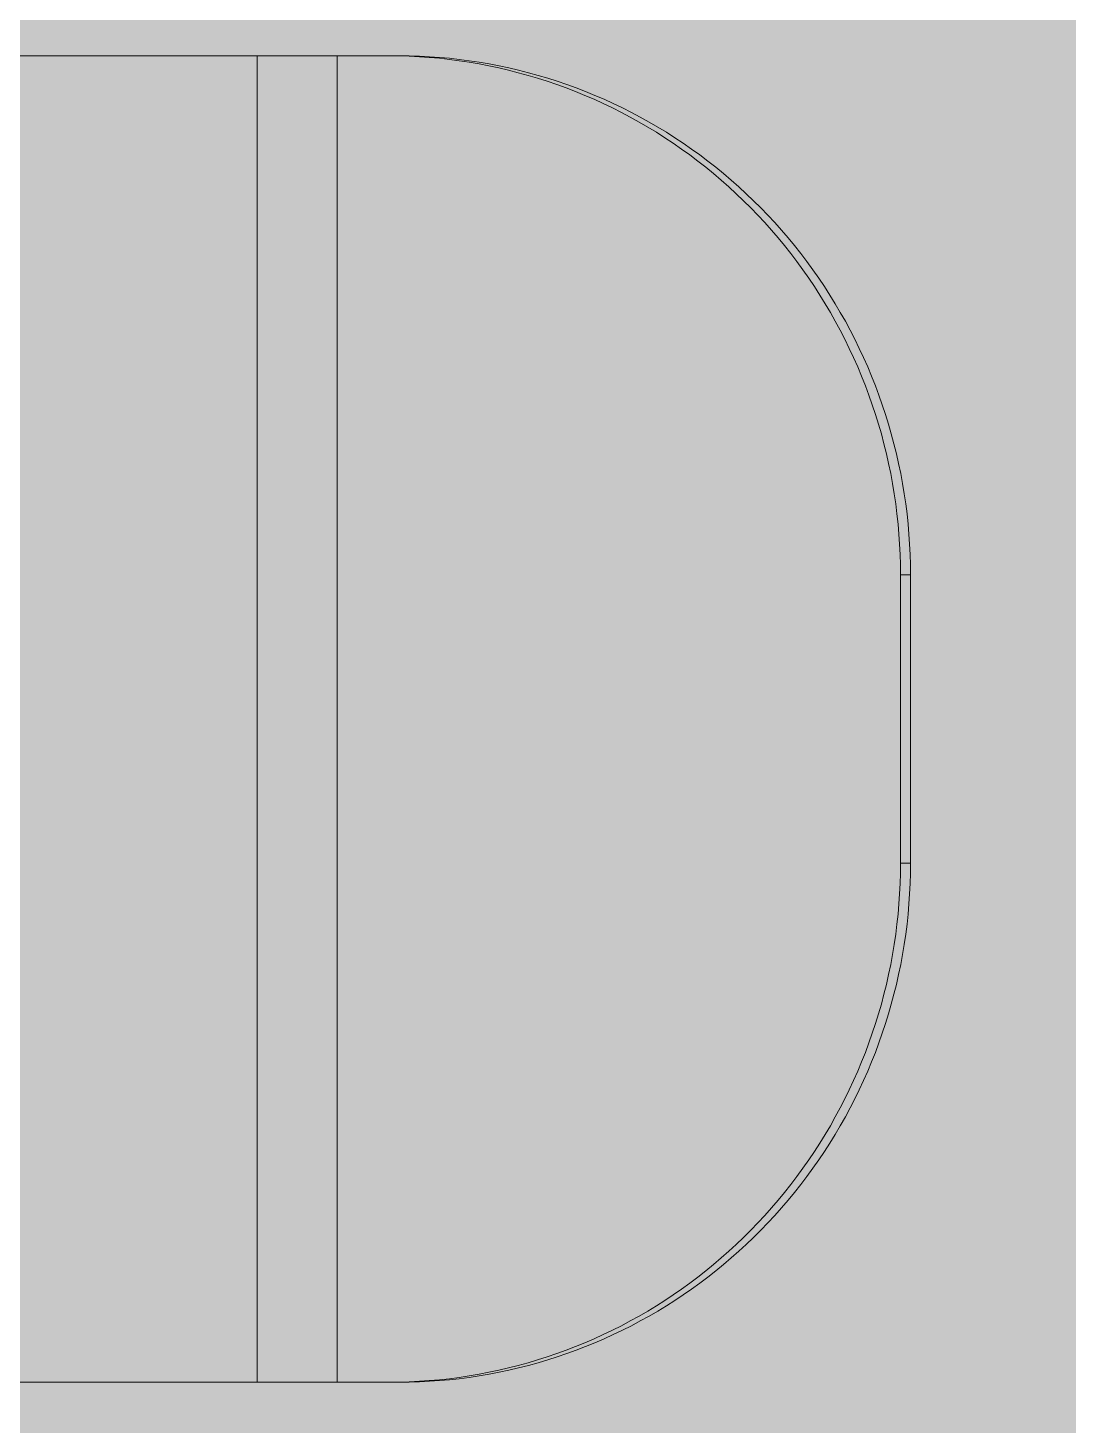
# Model space of a CAD drawing. Header units: millimetres. Extents: x 27500 to 33280, y -10980 to 420.
# Drawn here: x 27555.7 to 27573.73, y -6151.24 to -6127.02 of the extents above; entities that cross this region are included whole.
import ezdxf

# ---------------------------------------------------------------- set-up
doc = ezdxf.new("R2010")
doc.units = ezdxf.units.MM
for name, color, linetype, lineweight, true_color in [('CQEN_DETAIL', 7, 'Continuous', 5, 0x464d50), ('CQEN_HARDWARE', 7, 'Continuous', 5, 0x848c8f), ('CQEN_PLASTRON', 7, 'Continuous', 5, 0xd2d6d3)]:
    doc.layers.add(name, color=color, linetype=linetype, lineweight=lineweight, true_color=true_color)
doc.layers.add('LAYOUT_PARAMETERS', color=7, linetype='Continuous', plot=False)
doc.styles.add('LAYOUT_CONTACTOR_ARIAL', font='arial.ttf')
doc.styles.get("Standard").update_dxf_attribs({"font": 'arial.ttf'})

# ---------------------------------------------------------------- blocks, each defined once
blk = doc.blocks.new('SX_DYN_PLASTRON_BLANK_G001')
at = {"layer": 'CQEN_HARDWARE'}
for points in [[(32.5, 52), (32.5, 96), (31, 96), (31, 52)], [(32.5, 81.5), (32.5, 66.5), (31, 66.5), (31, 81.5)]]:
    blk.add_hatch(color=256, dxfattribs=at).paths.add_polyline_path(points)
h = blk.add_hatch(color=256, dxfattribs=at)
h.paths.add_polyline_path([(39, 74), (29, 68), (15, 68), (14.529, 68.018), (14.061, 68.074), (13.599, 68.166), (13.146, 68.294), (12.704, 68.457), (12.276, 68.654), (11.865, 68.884), (11.473, 69.146), (11.103, 69.438), (10.757, 69.757), (10.438, 70.103), (10.146, 70.473), (9.884, 70.865), (9.654, 71.276), (9.457, 71.704), (9.294, 72.146), (9.166, 72.599), (9.074, 73.061), (9.018, 73.529), (9, 74), (9.018, 74.471), (9.074, 74.939), (9.166, 75.401), (9.294, 75.854), (9.457, 76.296), (9.654, 76.724), (9.884, 77.135), (10.146, 77.527), (10.438, 77.897), (10.757, 78.243), (11.103, 78.562), (11.473, 78.854), (11.865, 79.116), (12.276, 79.346), (12.704, 79.543), (13.146, 79.706), (13.599, 79.834), (14.061, 79.926), (14.529, 79.982), (15, 80), (29, 80)])
h.paths.add_polyline_path([(12, 71), (18, 71), (18, 77), (12, 77)], flags=0)
h = blk.add_hatch(color=256, dxfattribs=at)
h.paths.add_polyline_path([(39, 74), (29, 80), (15, 80), (14.529, 79.982), (14.061, 79.926), (13.599, 79.834), (13.146, 79.706), (12.704, 79.543), (12.276, 79.346), (11.865, 79.116), (11.473, 78.854), (11.103, 78.562), (10.757, 78.243), (10.438, 77.897), (10.146, 77.527), (9.884, 77.135), (9.654, 76.724), (9.457, 76.296), (9.294, 75.854), (9.166, 75.401), (9.074, 74.939), (9.018, 74.471), (9, 74), (9.018, 73.529), (9.074, 73.061), (9.166, 72.599), (9.294, 72.146), (9.457, 71.704), (9.654, 71.276), (9.884, 70.865), (10.146, 70.473), (10.438, 70.103), (10.757, 69.757), (11.103, 69.438), (11.473, 69.146), (11.865, 68.884), (12.276, 68.654), (12.704, 68.457), (13.146, 68.294), (13.599, 68.166), (14.061, 68.074), (14.529, 68.018), (15, 68), (29, 68)])
h.paths.add_polyline_path([(18, 71), (12, 71), (12, 77), (18, 77)], flags=0)
h.paths.add_polyline_path([(19.1, 71.25), (19.1, 76.75), (21.5, 76.75), (21.5, 71.25)], flags=0)
at = {"layer": 'CQEN_PLASTRON'}
h = blk.add_hatch(color=256, dxfattribs=at)
h.paths.add_polyline_path([(2.1, 145.9), (881.9, 145.9), (881.9, 2.1), (2.1, 2.1)])
h.paths.add_polyline_path([(7.253, 76.364), (7.099, 75.785), (6.989, 75.195), (6.922, 74.599), (6.9, 74), (6.922, 73.401), (6.989, 72.805), (7.099, 72.215), (7.253, 71.636), (12.636, 66.253), (12.924, 66.171), (13.215, 66.099), (13.509, 66.038), (13.805, 65.989), (14.102, 65.95), (14.401, 65.922), (14.7, 65.906), (15, 65.9), (15.3, 65.906), (15.599, 65.922), (15.898, 65.95), (16.195, 65.989), (16.491, 66.038), (16.785, 66.099), (17.076, 66.171), (17.364, 66.253), (22.747, 71.636), (22.901, 72.215), (23.011, 72.805), (23.078, 73.401), (23.1, 74), (23.078, 74.599), (23.011, 75.195), (22.901, 75.785), (22.747, 76.364), (17.364, 81.747), (16.785, 81.901), (16.195, 82.011), (15.599, 82.078), (15, 82.1), (14.401, 82.078), (13.805, 82.011), (13.215, 81.901), (12.636, 81.747)], flags=0)
h = blk.add_hatch(color=256, dxfattribs=at)
h.paths.add_polyline_path([(881.9, 2.1), (881.9, 145.9), (2.1, 145.9), (2.1, 2.1)])
h.paths.add_polyline_path([(12.636, 66.253), (7.253, 71.636), (7.099, 72.215), (6.989, 72.805), (6.922, 73.401), (6.9, 74), (6.922, 74.599), (6.989, 75.195), (7.099, 75.785), (7.253, 76.364), (12.636, 81.747), (13.215, 81.901), (13.805, 82.011), (14.401, 82.078), (15, 82.1), (15.599, 82.078), (16.195, 82.011), (16.785, 81.901), (17.364, 81.747), (22.747, 76.364), (22.901, 75.785), (23.011, 75.195), (23.078, 74.599), (23.1, 74), (23.078, 73.401), (23.011, 72.805), (22.901, 72.215), (22.747, 71.636), (17.364, 66.253), (17.076, 66.171), (16.785, 66.099), (16.491, 66.038), (16.195, 65.989), (15.898, 65.95), (15.599, 65.922), (15.3, 65.906), (15, 65.9), (14.7, 65.906), (14.401, 65.922), (14.102, 65.95), (13.805, 65.989), (13.509, 66.038), (13.215, 66.099), (12.924, 66.171)], flags=0)
at = {"layer": 'CQEN_DETAIL'}
for p, q in [((26.711, 85.5), (34.675, 85.5)), ((34.675, 85.5), (34.675, 62.5)), ((36.059, 85.5), (36.963, 85.5)), ((36.059, 62.5), (36.059, 85.5)), ((37.137, 85.5), (36.963, 85.5)), ((45.826, 71.5), (45.826, 76.5)), ((46, 76.5), (45.826, 76.5)), ((46, 71.5), (46, 76.5)), ((46, 71.5), (45.826, 71.5)), ((26.711, 62.5), (34.675, 62.5)), ((36.963, 62.5), (36.059, 62.5)), ((37.137, 62.5), (36.963, 62.5))]:
    blk.add_line(p, q, dxfattribs=at)
for points in [[(34.675, 85.5), (34.686, 85.5), (34.698, 85.5), (34.709, 85.5), (34.721, 85.5), (34.732, 85.5), (34.744, 85.5), (34.757, 85.5), (34.769, 85.5), (34.782, 85.5), (34.794, 85.5), (34.807, 85.5), (34.82, 85.5), (34.834, 85.5), (34.848, 85.5), (34.861, 85.5), (34.875, 85.5), (34.889, 85.5), (34.903, 85.5), (34.918, 85.5), (34.933, 85.5), (34.948, 85.5), (34.962, 85.5), (34.977, 85.5), (34.993, 85.5), (35.009, 85.5), (35.024, 85.5), (35.04, 85.5), (35.056, 85.5), (35.072, 85.5), (35.089, 85.5), (35.105, 85.5), (35.122, 85.5), (35.138, 85.5), (35.155, 85.5), (35.172, 85.5), (35.19, 85.5), (35.207, 85.5), (35.225, 85.5), (35.242, 85.5), (35.26, 85.5), (35.278, 85.5), (35.296, 85.5), (35.314, 85.5), (35.333, 85.5), (35.351, 85.5), (35.369, 85.5), (35.388, 85.5), (35.407, 85.5), (35.426, 85.5), (35.445, 85.5), (35.464, 85.5), (35.483, 85.5), (35.503, 85.5), (35.523, 85.5), (35.542, 85.5), (35.562, 85.5), (35.581, 85.5), (35.601, 85.5), (35.622, 85.5), (35.642, 85.5), (35.662, 85.5), (35.682, 85.5), (35.702, 85.5), (35.723, 85.5), (35.744, 85.5), (35.764, 85.5), (35.785, 85.5), (35.805, 85.5), (35.826, 85.5), (35.847, 85.5), (35.868, 85.5), (35.889, 85.5), (35.91, 85.5), (35.931, 85.5), (35.953, 85.5), (35.974, 85.5), (35.995, 85.5), (36.017, 85.5), (36.038, 85.5), (36.059, 85.5)], [(45.826, 76.5), (45.825, 76.677), (45.82, 76.853), (45.811, 77.03), (45.799, 77.206), (45.784, 77.382), (45.765, 77.558), (45.743, 77.733), (45.717, 77.908), (45.688, 78.082), (45.656, 78.256), (45.62, 78.429), (45.581, 78.601), (45.539, 78.772), (45.494, 78.943), (45.445, 79.113), (45.393, 79.281), (45.337, 79.449), (45.279, 79.615), (45.217, 79.78), (45.152, 79.944), (45.084, 80.107), (45.012, 80.268), (44.938, 80.428), (44.86, 80.586), (44.78, 80.743), (44.696, 80.898), (44.61, 81.051), (44.52, 81.202), (44.428, 81.352), (44.333, 81.5), (44.235, 81.646), (44.134, 81.79), (44.03, 81.932), (43.924, 82.072), (43.814, 82.21), (43.703, 82.345), (43.588, 82.478), (43.472, 82.609), (43.352, 82.738), (43.23, 82.864), (43.106, 82.988), (42.979, 83.109), (42.851, 83.228), (42.719, 83.344), (42.586, 83.457), (42.45, 83.568), (42.313, 83.676), (42.173, 83.781), (42.031, 83.884), (41.887, 83.983), (41.742, 84.08), (41.594, 84.174), (41.445, 84.265), (41.294, 84.352), (41.141, 84.437), (40.987, 84.519), (40.831, 84.598), (40.674, 84.673), (40.515, 84.746), (40.355, 84.815), (40.193, 84.881), (40.031, 84.944), (39.867, 85.003), (39.702, 85.06), (39.536, 85.112), (39.369, 85.162), (39.201, 85.208), (39.032, 85.251), (38.863, 85.291), (38.692, 85.327), (38.521, 85.36), (38.35, 85.389), (38.177, 85.415), (38.005, 85.438), (37.832, 85.457), (37.658, 85.472), (37.485, 85.484), (37.311, 85.493), (37.137, 85.498), (36.963, 85.5)], [(37.137, 85.5), (37.311, 85.498), (37.485, 85.493), (37.659, 85.484), (37.832, 85.472), (38.005, 85.457), (38.178, 85.438), (38.351, 85.415), (38.523, 85.389), (38.695, 85.36), (38.866, 85.327), (39.036, 85.291), (39.206, 85.251), (39.375, 85.208), (39.543, 85.162), (39.71, 85.112), (39.876, 85.06), (40.041, 85.003), (40.204, 84.944), (40.367, 84.881), (40.529, 84.815), (40.689, 84.746), (40.847, 84.673), (41.005, 84.598), (41.161, 84.519), (41.315, 84.437), (41.468, 84.352), (41.619, 84.265), (41.768, 84.174), (41.915, 84.08), (42.061, 83.983), (42.205, 83.884), (42.346, 83.781), (42.486, 83.676), (42.624, 83.568), (42.76, 83.457), (42.893, 83.344), (43.024, 83.228), (43.153, 83.109), (43.28, 82.988), (43.404, 82.864), (43.526, 82.738), (43.645, 82.609), (43.762, 82.478), (43.876, 82.345), (43.988, 82.21), (44.097, 82.072), (44.204, 81.932), (44.307, 81.79), (44.408, 81.646), (44.506, 81.5), (44.602, 81.352), (44.694, 81.202), (44.783, 81.051), (44.87, 80.898), (44.953, 80.743), (45.034, 80.586), (45.111, 80.428), (45.186, 80.268), (45.257, 80.107), (45.325, 79.944), (45.39, 79.78), (45.452, 79.615), (45.511, 79.449), (45.566, 79.281), (45.618, 79.113), (45.667, 78.943), (45.713, 78.772), (45.755, 78.601), (45.794, 78.429), (45.83, 78.256), (45.862, 78.082), (45.891, 77.908), (45.916, 77.733), (45.939, 77.558), (45.957, 77.382), (45.973, 77.206), (45.985, 77.03), (45.993, 76.853), (45.998, 76.677), (46, 76.5)], [(36.963, 62.5), (37.137, 62.502), (37.311, 62.507), (37.485, 62.516), (37.658, 62.528), (37.832, 62.543), (38.005, 62.562), (38.177, 62.585), (38.35, 62.611), (38.521, 62.64), (38.692, 62.673), (38.863, 62.709), (39.032, 62.749), (39.201, 62.792), (39.369, 62.838), (39.536, 62.888), (39.702, 62.94), (39.867, 62.997), (40.031, 63.056), (40.193, 63.119), (40.355, 63.185), (40.515, 63.254), (40.674, 63.327), (40.831, 63.402), (40.987, 63.481), (41.141, 63.563), (41.294, 63.648), (41.445, 63.735), (41.594, 63.826), (41.742, 63.92), (41.887, 64.017), (42.031, 64.116), (42.173, 64.219), (42.313, 64.324), (42.45, 64.432), (42.586, 64.543), (42.719, 64.656), (42.851, 64.772), (42.979, 64.891), (43.106, 65.012), (43.23, 65.136), (43.352, 65.262), (43.472, 65.391), (43.588, 65.522), (43.703, 65.655), (43.814, 65.79), (43.924, 65.928), (44.03, 66.068), (44.134, 66.21), (44.235, 66.354), (44.333, 66.5), (44.428, 66.648), (44.52, 66.798), (44.61, 66.949), (44.696, 67.102), (44.78, 67.257), (44.86, 67.414), (44.938, 67.572), (45.012, 67.732), (45.084, 67.893), (45.152, 68.056), (45.217, 68.22), (45.279, 68.385), (45.337, 68.551), (45.393, 68.719), (45.445, 68.887), (45.494, 69.057), (45.539, 69.228), (45.581, 69.399), (45.62, 69.571), (45.656, 69.744), (45.688, 69.918), (45.717, 70.092), (45.743, 70.267), (45.765, 70.442), (45.784, 70.618), (45.799, 70.794), (45.811, 70.97), (45.82, 71.147), (45.825, 71.323), (45.826, 71.5)], [(46, 71.5), (45.998, 71.323), (45.993, 71.147), (45.985, 70.97), (45.973, 70.794), (45.957, 70.618), (45.939, 70.442), (45.916, 70.267), (45.891, 70.092), (45.862, 69.918), (45.83, 69.744), (45.794, 69.571), (45.755, 69.399), (45.713, 69.228), (45.667, 69.057), (45.618, 68.887), (45.566, 68.719), (45.511, 68.551), (45.452, 68.385), (45.39, 68.22), (45.325, 68.056), (45.257, 67.893), (45.186, 67.732), (45.111, 67.572), (45.034, 67.414), (44.953, 67.257), (44.87, 67.102), (44.783, 66.949), (44.694, 66.798), (44.602, 66.648), (44.506, 66.5), (44.408, 66.354), (44.307, 66.21), (44.204, 66.068), (44.097, 65.928), (43.988, 65.79), (43.876, 65.655), (43.762, 65.522), (43.645, 65.391), (43.526, 65.262), (43.404, 65.136), (43.28, 65.012), (43.153, 64.891), (43.024, 64.772), (42.893, 64.656), (42.76, 64.543), (42.624, 64.432), (42.486, 64.324), (42.346, 64.219), (42.205, 64.116), (42.061, 64.017), (41.915, 63.92), (41.768, 63.826), (41.619, 63.735), (41.468, 63.648), (41.315, 63.563), (41.161, 63.481), (41.005, 63.402), (40.847, 63.327), (40.689, 63.254), (40.529, 63.185), (40.367, 63.119), (40.204, 63.056), (40.041, 62.997), (39.876, 62.94), (39.71, 62.888), (39.543, 62.838), (39.375, 62.792), (39.206, 62.749), (39.036, 62.709), (38.866, 62.673), (38.695, 62.64), (38.523, 62.611), (38.351, 62.585), (38.178, 62.562), (38.005, 62.543), (37.832, 62.528), (37.659, 62.516), (37.485, 62.507), (37.311, 62.502), (37.137, 62.5)], [(36.059, 62.5), (36.038, 62.5), (36.017, 62.5), (35.995, 62.5), (35.974, 62.5), (35.953, 62.5), (35.931, 62.5), (35.91, 62.5), (35.889, 62.5), (35.868, 62.5), (35.847, 62.5), (35.826, 62.5), (35.805, 62.5), (35.785, 62.5), (35.764, 62.5), (35.744, 62.5), (35.723, 62.5), (35.702, 62.5), (35.682, 62.5), (35.662, 62.5), (35.642, 62.5), (35.622, 62.5), (35.601, 62.5), (35.581, 62.5), (35.562, 62.5), (35.542, 62.5), (35.523, 62.5), (35.503, 62.5), (35.483, 62.5), (35.464, 62.5), (35.445, 62.5), (35.426, 62.5), (35.407, 62.5), (35.388, 62.5), (35.369, 62.5), (35.351, 62.5), (35.333, 62.5), (35.314, 62.5), (35.296, 62.5), (35.278, 62.5), (35.26, 62.5), (35.242, 62.5), (35.225, 62.5), (35.207, 62.5), (35.19, 62.5), (35.172, 62.5), (35.155, 62.5), (35.138, 62.5), (35.122, 62.5), (35.105, 62.5), (35.089, 62.5), (35.072, 62.5), (35.056, 62.5), (35.04, 62.5), (35.024, 62.5), (35.009, 62.5), (34.993, 62.5), (34.977, 62.5), (34.962, 62.5), (34.948, 62.5), (34.933, 62.5), (34.918, 62.5), (34.903, 62.5), (34.889, 62.5), (34.875, 62.5), (34.861, 62.5), (34.848, 62.5), (34.834, 62.5), (34.82, 62.5), (34.807, 62.5), (34.794, 62.5), (34.782, 62.5), (34.769, 62.5), (34.757, 62.5), (34.744, 62.5), (34.732, 62.5), (34.721, 62.5), (34.709, 62.5), (34.698, 62.5), (34.686, 62.5), (34.675, 62.5)]]:
    blk.add_lwpolyline(points, dxfattribs=at)
blk = doc.blocks.new('*U496')
blk.add_blockref('SX_DYN_PLASTRON_BLANK_G001', (0, 0))
at = {"flags": 1}
for tag in ['WIDTH_MM', 'SOURCE_BLOCK', 'MODEL', 'HEIGHT_MM']:
    blk.add_attdef(tag, (0, 0), '', height=1, dxfattribs=at)
at = {"layer": 'LAYOUT_PARAMETERS', "style": 'LAYOUT_CONTACTOR_ARIAL', "flags": 1}
for tag in ['ARTICLE', 'VIEW', 'SOURCE', 'CABINET_SECTION_WIDTH_MM', 'ROW_PITCH_MM', 'PLASTRON_WIDTH_MM', 'PLASTRON_HEIGHT_MM', 'ROWS', 'NOTE']:
    blk.add_attdef(tag, (0, 0), '', height=1.7, dxfattribs=at)

msp = doc.modelspace()

# ---------------------------------------------------------------- block references
msp.add_blockref('*U496', (27525, -6213))

doc.saveas('drawing.dxf')
